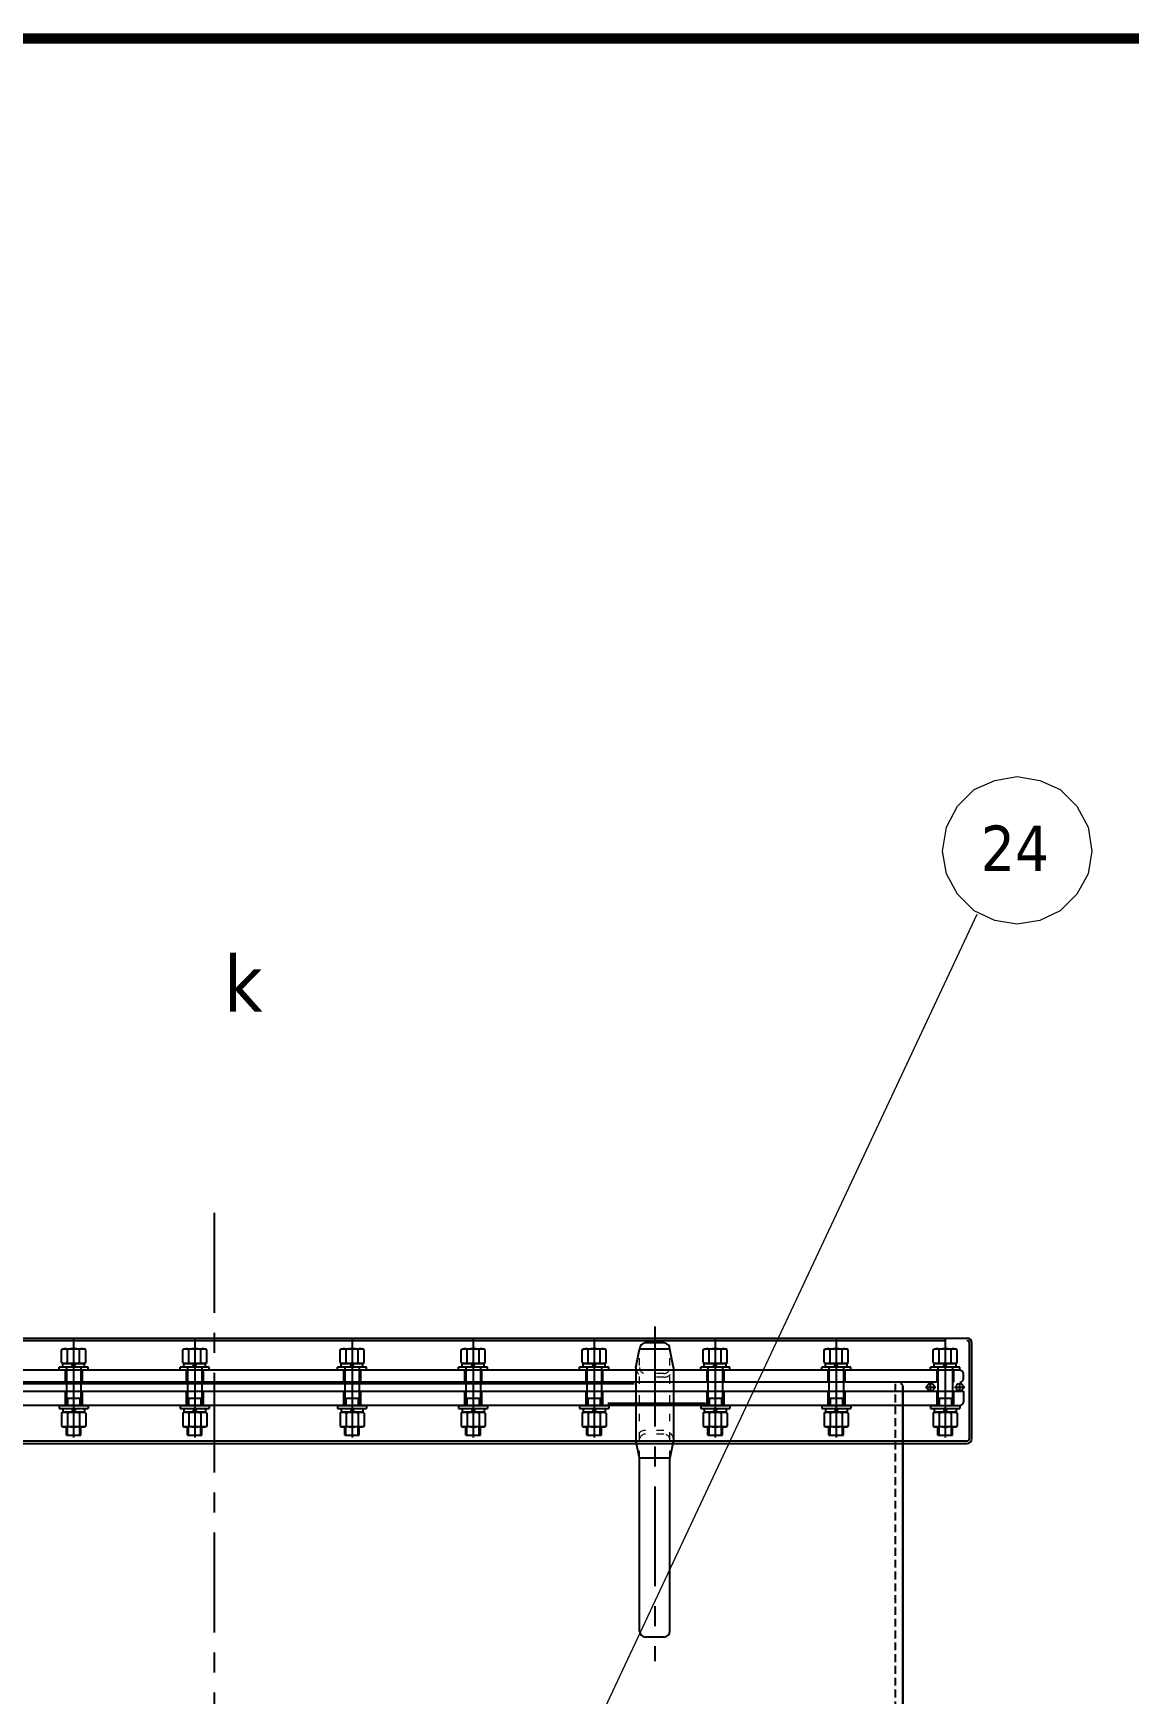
# Model space of a CAD drawing. Header units: millimetres. Extents: x 108973 to 119333, y -159366 to -152040.
# Drawn here: x 114645 to 115550, y -153654 to -152283 of the extents above; entities that cross this region are included whole.
import ezdxf

# ---------------------------------------------------------------- set-up
doc = ezdxf.new("R2010")
doc.units = ezdxf.units.MM
doc.header["$LTSCALE"] = 13
for name, pattern in [('ACAD_ISO03W100', [1.18, 0.47, -0.71]), ('CENTERX2', [101.6, 63.5, -12.7, 12.7, -12.7]), ('DASHED', [0.75, 0.5, -0.25]), ('HIDDEN', [9.525, 6.35, -3.175])]:
    doc.linetypes.add(name, pattern=pattern)
for name, color, linetype in [('1', 4, 'Continuous'), ('2', 3, 'Continuous'), ('4', 2, 'HIDDEN'), ('4虚线层', 6, 'DASHED')]:
    doc.layers.add(name, color=color, linetype=linetype)
doc.layers.add('标注、文本', color=3, linetype='Continuous', lineweight=25)
doc.layers.add('铁心', color=3, linetype='Continuous', lineweight=0)
doc.styles.add('Tahoma$001', font='tahoma.ttf', dxfattribs={"height": 2.159784})

msp = doc.modelspace()

# ---------------------------------------------------------------- linework, layer by layer
at = {"layer": '1', "color": 1, "linetype": 'CENTERX2', "lineweight": -3, "ltscale": 0.1}
for p, q in [((114794.016, -153257.074), (114794.016, -155108.427)), ((115158.016, -153350.939), (115158.016, -153627.403)), ((114678.016, -153384.635), (114678.016, -153427.903)), ((114778.016, -153384.635), (114778.016, -153427.903)), ((114908.016, -153384.635), (114908.016, -153427.903)), ((115008.016, -153384.635), (115008.016, -153427.903)), ((115108.016, -153384.635), (115108.016, -153427.903)), ((115208.016, -153384.635), (115208.016, -153427.903)), ((115308.016, -153384.635), (115308.016, -153427.903)), ((115398.016, -153384.635), (115398.016, -153427.903)), ((115386.016, -153404.313), (115386.016, -153397.836)), ((115410.016, -153404.313), (115410.016, -153397.836)), ((115381.831, -153401.074), (115390.2, -153401.074)), ((115405.831, -153401.074), (115414.2, -153401.074)), ((115200.073, -153414.56), (115119.381, -153414.56))]:
    msp.add_line(p, q, dxfattribs=at)
at = {"layer": '1'}
for p, q in [((114668.091, -153370.142), (114669.421, -153369.374)), ((114668.091, -153380.807), (114668.091, -153370.142)), ((114669.421, -153369.374), (114686.611, -153369.374)), ((114673.053, -153380.807), (114673.053, -153370.142)), ((114682.978, -153380.807), (114682.978, -153370.142)), ((114687.941, -153370.142), (114686.611, -153369.374)), ((114687.941, -153380.807), (114687.941, -153370.142)), ((114768.091, -153370.142), (114769.421, -153369.374)), ((114768.091, -153380.807), (114768.091, -153370.142)), ((114769.421, -153369.374), (114786.611, -153369.374)), ((114773.053, -153380.807), (114773.053, -153370.142)), ((114782.978, -153380.807), (114782.978, -153370.142)), ((114787.941, -153370.142), (114786.611, -153369.374)), ((114787.941, -153380.807), (114787.941, -153370.142)), ((114898.091, -153370.142), (114899.421, -153369.374)), ((114898.091, -153380.807), (114898.091, -153370.142)), ((114899.421, -153369.374), (114916.611, -153369.374)), ((114903.053, -153380.807), (114903.053, -153370.142)), ((114912.978, -153380.807), (114912.978, -153370.142)), ((114917.941, -153370.142), (114916.611, -153369.374)), ((114917.941, -153380.807), (114917.941, -153370.142)), ((114998.091, -153370.142), (114999.421, -153369.374)), ((114998.091, -153380.807), (114998.091, -153370.142)), ((114999.421, -153369.374), (115016.611, -153369.374)), ((115003.053, -153380.807), (115003.053, -153370.142)), ((115012.978, -153380.807), (115012.978, -153370.142)), ((115017.941, -153370.142), (115016.611, -153369.374)), ((115017.941, -153380.807), (115017.941, -153370.142)), ((115098.091, -153370.142), (115099.421, -153369.374)), ((115098.091, -153380.807), (115098.091, -153370.142)), ((115099.421, -153369.374), (115116.611, -153369.374)), ((115103.053, -153380.807), (115103.053, -153370.142)), ((115112.978, -153380.807), (115112.978, -153370.142)), ((115117.941, -153370.142), (115116.611, -153369.374)), ((115117.941, -153380.807), (115117.941, -153370.142)), ((115198.091, -153370.142), (115199.421, -153369.374)), ((115198.091, -153380.807), (115198.091, -153370.142)), ((115199.421, -153369.374), (115216.611, -153369.374)), ((115203.053, -153380.807), (115203.053, -153370.142)), ((115212.978, -153380.807), (115212.978, -153370.142)), ((115217.941, -153370.142), (115216.611, -153369.374)), ((115217.941, -153380.807), (115217.941, -153370.142)), ((115298.091, -153370.142), (115299.421, -153369.374)), ((115298.091, -153380.807), (115298.091, -153370.142)), ((115299.421, -153369.374), (115316.611, -153369.374)), ((115303.053, -153380.807), (115303.053, -153370.142)), ((115312.978, -153380.807), (115312.978, -153370.142)), ((115317.941, -153370.142), (115316.611, -153369.374)), ((115317.941, -153380.807), (115317.941, -153370.142)), ((115388.091, -153370.142), (115389.421, -153369.374)), ((115388.091, -153380.807), (115388.091, -153370.142)), ((115389.421, -153369.374), (115406.611, -153369.374)), ((115393.053, -153380.807), (115393.053, -153370.142)), ((115402.978, -153380.807), (115402.978, -153370.142)), ((115407.941, -153370.142), (115406.611, -153369.374)), ((115407.941, -153380.807), (115407.941, -153370.142)), ((114666.016, -153387.074), (114666.016, -153384.574)), ((114690.016, -153384.574), (114666.016, -153384.574)), ((114668.091, -153380.807), (114669.421, -153381.574)), ((114669.016, -153384.574), (114669.016, -153381.574)), ((114687.016, -153381.574), (114669.016, -153381.574)), ((114687.016, -153384.574), (114669.016, -153384.574)), ((114669.421, -153381.574), (114686.611, -153381.574)), ((114672.016, -153384.792), (114672.016, -153410.292)), ((114676.316, -153384.574), (114678.016, -153381.574)), ((114678.016, -153384.574), (114679.716, -153381.574)), ((114684.016, -153384.792), (114684.016, -153410.292)), ((114687.941, -153380.807), (114686.611, -153381.574)), ((114687.016, -153384.574), (114687.016, -153381.574)), ((114690.016, -153387.074), (114690.016, -153384.574)), ((114766.016, -153387.074), (114766.016, -153384.574)), ((114790.016, -153384.574), (114766.016, -153384.574)), ((114768.091, -153380.807), (114769.421, -153381.574)), ((114769.016, -153384.574), (114769.016, -153381.574)), ((114787.016, -153381.574), (114769.016, -153381.574)), ((114787.016, -153384.574), (114769.016, -153384.574)), ((114769.421, -153381.574), (114786.611, -153381.574)), ((114772.016, -153384.792), (114772.016, -153410.292)), ((114776.316, -153384.574), (114778.016, -153381.574)), ((114778.016, -153384.574), (114779.716, -153381.574)), ((114784.016, -153384.792), (114784.016, -153410.292)), ((114787.941, -153380.807), (114786.611, -153381.574)), ((114787.016, -153384.574), (114787.016, -153381.574)), ((114790.016, -153387.074), (114790.016, -153384.574)), ((114896.016, -153387.074), (114896.016, -153384.574)), ((114920.016, -153384.574), (114896.016, -153384.574)), ((114898.091, -153380.807), (114899.421, -153381.574)), ((114899.016, -153384.574), (114899.016, -153381.574)), ((114917.016, -153381.574), (114899.016, -153381.574)), ((114917.016, -153384.574), (114899.016, -153384.574)), ((114899.421, -153381.574), (114916.611, -153381.574)), ((114902.016, -153384.792), (114902.016, -153410.292)), ((114906.316, -153384.574), (114908.016, -153381.574)), ((114908.016, -153384.574), (114909.716, -153381.574)), ((114914.016, -153384.792), (114914.016, -153410.292)), ((114917.941, -153380.807), (114916.611, -153381.574)), ((114917.016, -153384.574), (114917.016, -153381.574)), ((114920.016, -153387.074), (114920.016, -153384.574)), ((114996.016, -153387.074), (114996.016, -153384.574)), ((115020.016, -153384.574), (114996.016, -153384.574)), ((114998.091, -153380.807), (114999.421, -153381.574)), ((114999.016, -153384.574), (114999.016, -153381.574)), ((115017.016, -153381.574), (114999.016, -153381.574)), ((115017.016, -153384.574), (114999.016, -153384.574)), ((114999.421, -153381.574), (115016.611, -153381.574)), ((115002.016, -153384.792), (115002.016, -153410.292)), ((115006.316, -153384.574), (115008.016, -153381.574)), ((115008.016, -153384.574), (115009.716, -153381.574)), ((115014.016, -153384.792), (115014.016, -153410.292)), ((115017.941, -153380.807), (115016.611, -153381.574)), ((115017.016, -153384.574), (115017.016, -153381.574)), ((115020.016, -153387.074), (115020.016, -153384.574)), ((115096.016, -153387.074), (115096.016, -153384.574)), ((115120.016, -153384.574), (115096.016, -153384.574)), ((115098.091, -153380.807), (115099.421, -153381.574)), ((115099.016, -153384.574), (115099.016, -153381.574)), ((115117.016, -153381.574), (115099.016, -153381.574)), ((115117.016, -153384.574), (115099.016, -153384.574)), ((115099.421, -153381.574), (115116.611, -153381.574)), ((115102.016, -153384.792), (115102.016, -153410.292)), ((115106.316, -153384.574), (115108.016, -153381.574)), ((115108.016, -153384.574), (115109.716, -153381.574)), ((115114.016, -153384.792), (115114.016, -153410.292)), ((115117.941, -153380.807), (115116.611, -153381.574)), ((115117.016, -153384.574), (115117.016, -153381.574)), ((115120.016, -153387.074), (115120.016, -153384.574)), ((115196.016, -153387.074), (115196.016, -153384.574)), ((115220.016, -153384.574), (115196.016, -153384.574)), ((115198.091, -153380.807), (115199.421, -153381.574)), ((115199.016, -153384.574), (115199.016, -153381.574)), ((115217.016, -153381.574), (115199.016, -153381.574)), ((115217.016, -153384.574), (115199.016, -153384.574)), ((115199.421, -153381.574), (115216.611, -153381.574)), ((115202.016, -153384.792), (115202.016, -153410.292)), ((115206.316, -153384.574), (115208.016, -153381.574)), ((115208.016, -153384.574), (115209.716, -153381.574)), ((115214.016, -153384.792), (115214.016, -153410.292)), ((115217.941, -153380.807), (115216.611, -153381.574)), ((115217.016, -153384.574), (115217.016, -153381.574)), ((115220.016, -153387.074), (115220.016, -153384.574)), ((115296.016, -153387.074), (115296.016, -153384.574)), ((115320.016, -153384.574), (115296.016, -153384.574)), ((115298.091, -153380.807), (115299.421, -153381.574)), ((115299.016, -153384.574), (115299.016, -153381.574)), ((115317.016, -153381.574), (115299.016, -153381.574)), ((115317.016, -153384.574), (115299.016, -153384.574)), ((115299.421, -153381.574), (115316.611, -153381.574)), ((115302.016, -153384.792), (115302.016, -153410.292)), ((115306.316, -153384.574), (115308.016, -153381.574)), ((115308.016, -153384.574), (115309.716, -153381.574)), ((115314.016, -153384.792), (115314.016, -153410.292)), ((115317.941, -153380.807), (115316.611, -153381.574)), ((115317.016, -153384.574), (115317.016, -153381.574)), ((115320.016, -153387.074), (115320.016, -153384.574)), ((115386.016, -153387.074), (115386.016, -153384.574)), ((115410.016, -153384.574), (115386.016, -153384.574)), ((115388.091, -153380.807), (115389.421, -153381.574)), ((115389.016, -153384.574), (115389.016, -153381.574)), ((115407.016, -153381.574), (115389.016, -153381.574)), ((115407.016, -153384.574), (115389.016, -153384.574)), ((115389.421, -153381.574), (115406.611, -153381.574)), ((115392.016, -153384.792), (115392.016, -153410.292)), ((115396.316, -153384.574), (115398.016, -153381.574)), ((115398.016, -153384.574), (115399.716, -153381.574)), ((115404.016, -153384.792), (115404.016, -153410.292)), ((115407.941, -153380.807), (115406.611, -153381.574)), ((115407.016, -153384.574), (115407.016, -153381.574)), ((115410.016, -153387.074), (115410.016, -153384.574)), ((115410.016, -153387.074), (115386.016, -153387.074)), ((114672.016, -153410.292), (114684.016, -153410.292)), ((114672.016, -153410.292), (114672.016, -153416.292)), ((114684.016, -153410.292), (114684.016, -153416.292)), ((114772.016, -153410.292), (114784.016, -153410.292)), ((114772.016, -153410.292), (114772.016, -153416.292)), ((114784.016, -153410.292), (114784.016, -153416.292)), ((114902.016, -153410.292), (114914.016, -153410.292)), ((114902.016, -153410.292), (114902.016, -153416.292)), ((114914.016, -153410.292), (114914.016, -153416.292)), ((115002.016, -153410.292), (115014.016, -153410.292)), ((115002.016, -153410.292), (115002.016, -153416.292)), ((115014.016, -153410.292), (115014.016, -153416.292)), ((115102.016, -153410.292), (115114.016, -153410.292)), ((115102.016, -153410.292), (115102.016, -153416.292)), ((115114.016, -153410.292), (115114.016, -153416.292)), ((115202.016, -153410.292), (115214.016, -153410.292)), ((115202.016, -153410.292), (115202.016, -153416.292)), ((115214.016, -153410.292), (115214.016, -153416.292)), ((115302.016, -153410.292), (115314.016, -153410.292)), ((115302.016, -153410.292), (115302.016, -153416.292)), ((115314.016, -153410.292), (115314.016, -153416.292)), ((115392.016, -153410.292), (115404.016, -153410.292)), ((115392.016, -153410.292), (115392.016, -153416.292)), ((115404.016, -153410.292), (115404.016, -153416.292)), ((114666.016, -153416.292), (114690.016, -153416.292)), ((114666.016, -153416.292), (114666.016, -153418.792)), ((114666.016, -153418.792), (114690.016, -153418.792)), ((114668.091, -153422.56), (114669.421, -153421.792)), ((114668.091, -153422.56), (114668.091, -153433.225)), ((114669.016, -153418.792), (114687.016, -153418.792)), ((114669.016, -153418.792), (114669.016, -153421.792)), ((114669.016, -153421.792), (114687.016, -153421.792)), ((114686.611, -153421.792), (114669.421, -153421.792)), ((114673.053, -153422.56), (114673.053, -153433.225)), ((114678.016, -153418.792), (114676.316, -153421.792)), ((114679.716, -153418.792), (114678.016, -153421.792)), ((114682.978, -153422.56), (114682.978, -153433.225)), ((114687.941, -153422.56), (114686.611, -153421.792)), ((114687.016, -153418.792), (114687.016, -153421.792)), ((114687.941, -153422.56), (114687.941, -153433.225)), ((114690.016, -153416.292), (114690.016, -153418.792)), ((114766.016, -153416.292), (114790.016, -153416.292)), ((114766.016, -153416.292), (114766.016, -153418.792)), ((114766.016, -153418.792), (114790.016, -153418.792)), ((114768.091, -153422.56), (114769.421, -153421.792)), ((114768.091, -153422.56), (114768.091, -153433.225)), ((114769.016, -153418.792), (114787.016, -153418.792)), ((114769.016, -153418.792), (114769.016, -153421.792)), ((114769.016, -153421.792), (114787.016, -153421.792)), ((114786.611, -153421.792), (114769.421, -153421.792)), ((114773.053, -153422.56), (114773.053, -153433.225)), ((114778.016, -153418.792), (114776.316, -153421.792)), ((114779.716, -153418.792), (114778.016, -153421.792)), ((114782.978, -153422.56), (114782.978, -153433.225)), ((114787.941, -153422.56), (114786.611, -153421.792)), ((114787.016, -153418.792), (114787.016, -153421.792)), ((114787.941, -153422.56), (114787.941, -153433.225)), ((114790.016, -153416.292), (114790.016, -153418.792)), ((114896.016, -153416.292), (114920.016, -153416.292)), ((114896.016, -153416.292), (114896.016, -153418.792)), ((114896.016, -153418.792), (114920.016, -153418.792)), ((114898.091, -153422.56), (114899.421, -153421.792)), ((114898.091, -153422.56), (114898.091, -153433.225)), ((114899.016, -153418.792), (114917.016, -153418.792)), ((114899.016, -153418.792), (114899.016, -153421.792)), ((114899.016, -153421.792), (114917.016, -153421.792)), ((114916.611, -153421.792), (114899.421, -153421.792)), ((114903.053, -153422.56), (114903.053, -153433.225)), ((114908.016, -153418.792), (114906.316, -153421.792)), ((114909.716, -153418.792), (114908.016, -153421.792)), ((114912.978, -153422.56), (114912.978, -153433.225)), ((114917.941, -153422.56), (114916.611, -153421.792)), ((114917.016, -153418.792), (114917.016, -153421.792)), ((114917.941, -153422.56), (114917.941, -153433.225)), ((114920.016, -153416.292), (114920.016, -153418.792)), ((114996.016, -153416.292), (115020.016, -153416.292)), ((114996.016, -153416.292), (114996.016, -153418.792)), ((114996.016, -153418.792), (115020.016, -153418.792)), ((114998.091, -153422.56), (114999.421, -153421.792)), ((114998.091, -153422.56), (114998.091, -153433.225)), ((114999.016, -153418.792), (115017.016, -153418.792)), ((114999.016, -153418.792), (114999.016, -153421.792)), ((114999.016, -153421.792), (115017.016, -153421.792)), ((115016.611, -153421.792), (114999.421, -153421.792)), ((115003.053, -153422.56), (115003.053, -153433.225)), ((115008.016, -153418.792), (115006.316, -153421.792)), ((115009.716, -153418.792), (115008.016, -153421.792)), ((115012.978, -153422.56), (115012.978, -153433.225)), ((115017.941, -153422.56), (115016.611, -153421.792)), ((115017.016, -153418.792), (115017.016, -153421.792)), ((115017.941, -153422.56), (115017.941, -153433.225)), ((115020.016, -153416.292), (115020.016, -153418.792)), ((115096.016, -153416.292), (115120.016, -153416.292)), ((115096.016, -153416.292), (115096.016, -153418.792)), ((115096.016, -153418.792), (115120.016, -153418.792)), ((115098.091, -153422.56), (115099.421, -153421.792)), ((115098.091, -153422.56), (115098.091, -153433.225)), ((115099.016, -153418.792), (115117.016, -153418.792)), ((115099.016, -153418.792), (115099.016, -153421.792)), ((115099.016, -153421.792), (115117.016, -153421.792)), ((115116.611, -153421.792), (115099.421, -153421.792)), ((115103.053, -153422.56), (115103.053, -153433.225)), ((115108.016, -153418.792), (115106.316, -153421.792)), ((115109.716, -153418.792), (115108.016, -153421.792)), ((115112.978, -153422.56), (115112.978, -153433.225)), ((115117.941, -153422.56), (115116.611, -153421.792)), ((115117.016, -153418.792), (115117.016, -153421.792)), ((115117.941, -153422.56), (115117.941, -153433.225)), ((115120.016, -153416.292), (115120.016, -153418.792)), ((115196.016, -153416.292), (115220.016, -153416.292)), ((115196.016, -153416.292), (115196.016, -153418.792)), ((115196.016, -153418.792), (115220.016, -153418.792)), ((115198.091, -153422.56), (115199.421, -153421.792)), ((115198.091, -153422.56), (115198.091, -153433.225)), ((115199.016, -153418.792), (115217.016, -153418.792)), ((115199.016, -153418.792), (115199.016, -153421.792)), ((115199.016, -153421.792), (115217.016, -153421.792)), ((115216.611, -153421.792), (115199.421, -153421.792)), ((115203.053, -153422.56), (115203.053, -153433.225)), ((115208.016, -153418.792), (115206.316, -153421.792)), ((115209.716, -153418.792), (115208.016, -153421.792)), ((115212.978, -153422.56), (115212.978, -153433.225)), ((115217.941, -153422.56), (115216.611, -153421.792)), ((115217.016, -153418.792), (115217.016, -153421.792)), ((115217.941, -153422.56), (115217.941, -153433.225)), ((115220.016, -153416.292), (115220.016, -153418.792)), ((115296.016, -153416.292), (115320.016, -153416.292)), ((115296.016, -153416.292), (115296.016, -153418.792)), ((115296.016, -153418.792), (115320.016, -153418.792)), ((115298.091, -153422.56), (115299.421, -153421.792)), ((115298.091, -153422.56), (115298.091, -153433.225)), ((115299.016, -153418.792), (115317.016, -153418.792)), ((115299.016, -153418.792), (115299.016, -153421.792)), ((115299.016, -153421.792), (115317.016, -153421.792)), ((115316.611, -153421.792), (115299.421, -153421.792)), ((115303.053, -153422.56), (115303.053, -153433.225)), ((115308.016, -153418.792), (115306.316, -153421.792)), ((115309.716, -153418.792), (115308.016, -153421.792)), ((115312.978, -153422.56), (115312.978, -153433.225)), ((115317.941, -153422.56), (115316.611, -153421.792)), ((115317.016, -153418.792), (115317.016, -153421.792)), ((115317.941, -153422.56), (115317.941, -153433.225)), ((115320.016, -153416.292), (115320.016, -153418.792)), ((115386.016, -153416.292), (115410.016, -153416.292)), ((115386.016, -153416.292), (115386.016, -153418.792)), ((115386.016, -153418.792), (115410.016, -153418.792)), ((115388.091, -153422.56), (115389.421, -153421.792)), ((115388.091, -153422.56), (115388.091, -153433.225)), ((115389.016, -153418.792), (115407.016, -153418.792)), ((115389.016, -153418.792), (115389.016, -153421.792)), ((115389.016, -153421.792), (115407.016, -153421.792)), ((115406.611, -153421.792), (115389.421, -153421.792)), ((115393.053, -153422.56), (115393.053, -153433.225)), ((115398.016, -153418.792), (115396.316, -153421.792)), ((115399.716, -153418.792), (115398.016, -153421.792)), ((115402.978, -153422.56), (115402.978, -153433.225)), ((115407.941, -153422.56), (115406.611, -153421.792)), ((115407.016, -153418.792), (115407.016, -153421.792)), ((115407.941, -153422.56), (115407.941, -153433.225)), ((115410.016, -153416.292), (115410.016, -153418.792)), ((114668.091, -153433.225), (114669.421, -153433.992)), ((114686.611, -153433.992), (114669.421, -153433.992)), ((114672.016, -153440.734), (114672.016, -153433.992)), ((114672.016, -153440.734), (114684.016, -153440.734)), ((114684.016, -153440.734), (114684.016, -153433.992)), ((114687.941, -153433.225), (114686.611, -153433.992)), ((114768.091, -153433.225), (114769.421, -153433.992)), ((114786.611, -153433.992), (114769.421, -153433.992)), ((114772.016, -153440.734), (114772.016, -153433.992)), ((114772.016, -153440.734), (114784.016, -153440.734)), ((114784.016, -153440.734), (114784.016, -153433.992)), ((114787.941, -153433.225), (114786.611, -153433.992)), ((114898.091, -153433.225), (114899.421, -153433.992)), ((114916.611, -153433.992), (114899.421, -153433.992)), ((114902.016, -153440.734), (114902.016, -153433.992)), ((114902.016, -153440.734), (114914.016, -153440.734)), ((114914.016, -153440.734), (114914.016, -153433.992)), ((114917.941, -153433.225), (114916.611, -153433.992)), ((114998.091, -153433.225), (114999.421, -153433.992)), ((115016.611, -153433.992), (114999.421, -153433.992)), ((115002.016, -153440.734), (115002.016, -153433.992)), ((115002.016, -153440.734), (115014.016, -153440.734)), ((115014.016, -153440.734), (115014.016, -153433.992)), ((115017.941, -153433.225), (115016.611, -153433.992)), ((115098.091, -153433.225), (115099.421, -153433.992)), ((115116.611, -153433.992), (115099.421, -153433.992)), ((115102.016, -153440.734), (115102.016, -153433.992)), ((115102.016, -153440.734), (115114.016, -153440.734)), ((115114.016, -153440.734), (115114.016, -153433.992)), ((115117.941, -153433.225), (115116.611, -153433.992)), ((115198.091, -153433.225), (115199.421, -153433.992)), ((115216.611, -153433.992), (115199.421, -153433.992)), ((115202.016, -153440.734), (115202.016, -153433.992)), ((115202.016, -153440.734), (115214.016, -153440.734)), ((115214.016, -153440.734), (115214.016, -153433.992)), ((115217.941, -153433.225), (115216.611, -153433.992)), ((115298.091, -153433.225), (115299.421, -153433.992)), ((115316.611, -153433.992), (115299.421, -153433.992)), ((115302.016, -153440.734), (115302.016, -153433.992)), ((115302.016, -153440.734), (115314.016, -153440.734)), ((115314.016, -153440.734), (115314.016, -153433.992)), ((115317.941, -153433.225), (115316.611, -153433.992)), ((115388.091, -153433.225), (115389.421, -153433.992)), ((115406.611, -153433.992), (115389.421, -153433.992)), ((115392.016, -153440.734), (115392.016, -153433.992)), ((115392.016, -153440.734), (115404.016, -153440.734)), ((115404.016, -153440.734), (115404.016, -153433.992)), ((115407.941, -153433.225), (115406.611, -153433.992))]:
    msp.add_line(p, q, dxfattribs=at)
at = {"layer": '1', "const_width": 8.634}
msp.add_lwpolyline([(109614.174, -159095.104), (119086.494, -159095.104), (119086.494, -152286.874), (109614.174, -152286.874), (109614.174, -159095.104)], dxfattribs=at)
at = {"layer": '1'}
for centre, radius, start, end in [((114670.626, -153373.943), 4.569, 57.914436, 123.704561), ((114678.016, -153387.374), 18, 73.996597, 106.003403), ((114685.405, -153373.943), 4.569, 56.295439, 122.085564), ((114770.626, -153373.943), 4.569, 57.914436, 123.704561), ((114778.016, -153387.374), 18, 73.996597, 106.003403), ((114785.405, -153373.943), 4.569, 56.295439, 122.085564), ((114900.626, -153373.943), 4.569, 57.914436, 123.704561), ((114908.016, -153387.374), 18, 73.996597, 106.003403), ((114915.405, -153373.943), 4.569, 56.295439, 122.085564), ((115000.626, -153373.943), 4.569, 57.914436, 123.704561), ((115008.016, -153387.374), 18, 73.996597, 106.003403), ((115015.405, -153373.943), 4.569, 56.295439, 122.085564), ((115100.626, -153373.943), 4.569, 57.914436, 123.704561), ((115108.016, -153387.374), 18, 73.996597, 106.003403), ((115115.405, -153373.943), 4.569, 56.295439, 122.085564), ((115200.626, -153373.943), 4.569, 57.914436, 123.704561), ((115208.016, -153387.374), 18, 73.996597, 106.003403), ((115215.405, -153373.943), 4.569, 56.295439, 122.085564), ((115300.626, -153373.943), 4.569, 57.914436, 123.704561), ((115308.016, -153387.374), 18, 73.996597, 106.003403), ((115315.405, -153373.943), 4.569, 56.295439, 122.085564), ((115390.626, -153373.943), 4.569, 57.914436, 123.704561), ((115398.016, -153387.374), 18, 73.996597, 106.003403), ((115405.405, -153373.943), 4.569, 56.295439, 122.085564), ((114670.626, -153377.006), 4.569, 236.295439, 302.085564), ((114678.016, -153363.574), 18, 253.996597, 286.003403), ((114685.405, -153377.006), 4.569, 237.441248, 303.704561), ((114770.626, -153377.006), 4.569, 236.295439, 302.085564), ((114778.016, -153363.574), 18, 253.996597, 286.003403), ((114785.405, -153377.006), 4.569, 237.441248, 303.704561), ((114900.626, -153377.006), 4.569, 236.295439, 302.085564), ((114908.016, -153363.574), 18, 253.996597, 286.003403), ((114915.405, -153377.006), 4.569, 237.441248, 303.704561), ((115000.626, -153377.006), 4.569, 236.295439, 302.085564), ((115008.016, -153363.574), 18, 253.996597, 286.003403), ((115015.405, -153377.006), 4.569, 237.441248, 303.704561), ((115100.626, -153377.006), 4.569, 236.295439, 302.085564), ((115108.016, -153363.574), 18, 253.996597, 286.003403), ((115115.405, -153377.006), 4.569, 237.441248, 303.704561), ((115200.626, -153377.006), 4.569, 236.295439, 302.085564), ((115208.016, -153363.574), 18, 253.996597, 286.003403), ((115215.405, -153377.006), 4.569, 237.441248, 303.704561), ((115300.626, -153377.006), 4.569, 236.295439, 302.085564), ((115308.016, -153363.574), 18, 253.996597, 286.003403), ((115315.405, -153377.006), 4.569, 237.441248, 303.704561), ((115390.626, -153377.006), 4.569, 236.295439, 302.085564), ((115398.016, -153363.574), 18, 253.996597, 286.003403), ((115405.405, -153377.006), 4.569, 237.441248, 303.704561), ((114670.626, -153426.361), 4.569, 57.441248, 123.704561), ((114678.016, -153439.792), 18, 73.996597, 106.003403), ((114685.405, -153426.361), 4.569, 56.295439, 122.085564), ((114770.626, -153426.361), 4.569, 57.441248, 123.704561), ((114778.016, -153439.792), 18, 73.996597, 106.003403), ((114785.405, -153426.361), 4.569, 56.295439, 122.085564), ((114900.626, -153426.361), 4.569, 57.441248, 123.704561), ((114908.016, -153439.792), 18, 73.996597, 106.003403), ((114915.405, -153426.361), 4.569, 56.295439, 122.085564), ((115000.626, -153426.361), 4.569, 57.441248, 123.704561), ((115008.016, -153439.792), 18, 73.996597, 106.003403), ((115015.405, -153426.361), 4.569, 56.295439, 122.085564), ((115100.626, -153426.361), 4.569, 57.441248, 123.704561), ((115108.016, -153439.792), 18, 73.996597, 106.003403), ((115115.405, -153426.361), 4.569, 56.295439, 122.085564), ((115200.626, -153426.361), 4.569, 57.441248, 123.704561), ((115208.016, -153439.792), 18, 73.996597, 106.003403), ((115215.405, -153426.361), 4.569, 56.295439, 122.085564), ((115300.626, -153426.361), 4.569, 57.441248, 123.704561), ((115308.016, -153439.792), 18, 73.996597, 106.003403), ((115315.405, -153426.361), 4.569, 56.295439, 122.085564), ((115390.626, -153426.361), 4.569, 57.441248, 123.704561), ((115398.016, -153439.792), 18, 73.996597, 106.003403), ((115405.405, -153426.361), 4.569, 56.295439, 122.085564), ((114670.626, -153429.423), 4.569, 236.295439, 302.085564), ((114678.016, -153415.992), 18, 253.996597, 286.003403), ((114685.405, -153429.423), 4.569, 237.914436, 303.704561), ((114770.626, -153429.423), 4.569, 236.295439, 302.085564), ((114778.016, -153415.992), 18, 253.996597, 286.003403), ((114785.405, -153429.423), 4.569, 237.914436, 303.704561), ((114900.626, -153429.423), 4.569, 236.295439, 302.085564), ((114908.016, -153415.992), 18, 253.996597, 286.003403), ((114915.405, -153429.423), 4.569, 237.914436, 303.704561), ((115000.626, -153429.423), 4.569, 236.295439, 302.085564), ((115008.016, -153415.992), 18, 253.996597, 286.003403), ((115015.405, -153429.423), 4.569, 237.914436, 303.704561), ((115100.626, -153429.423), 4.569, 236.295439, 302.085564), ((115108.016, -153415.992), 18, 253.996597, 286.003403), ((115115.405, -153429.423), 4.569, 237.914436, 303.704561), ((115200.626, -153429.423), 4.569, 236.295439, 302.085564), ((115208.016, -153415.992), 18, 253.996597, 286.003403), ((115215.405, -153429.423), 4.569, 237.914436, 303.704561), ((115300.626, -153429.423), 4.569, 236.295439, 302.085564), ((115308.016, -153415.992), 18, 253.996597, 286.003403), ((115315.405, -153429.423), 4.569, 237.914436, 303.704561), ((115390.626, -153429.423), 4.569, 236.295439, 302.085564), ((115398.016, -153415.992), 18, 253.996597, 286.003403), ((115405.405, -153429.423), 4.569, 237.914436, 303.704561)]:
    msp.add_arc(centre, radius, start, end, dxfattribs=at)
at = {"layer": '2'}
for p, q in [((114672.916, -153410.292), (114672.916, -153416.292)), ((114683.116, -153410.292), (114683.116, -153416.292)), ((114772.916, -153410.292), (114772.916, -153416.292)), ((114783.116, -153410.292), (114783.116, -153416.292)), ((114902.916, -153410.292), (114902.916, -153416.292)), ((114913.116, -153410.292), (114913.116, -153416.292)), ((115002.916, -153410.292), (115002.916, -153416.292)), ((115013.116, -153410.292), (115013.116, -153416.292)), ((115102.916, -153410.292), (115102.916, -153416.292)), ((115113.116, -153410.292), (115113.116, -153416.292)), ((115202.916, -153410.292), (115202.916, -153416.292)), ((115213.116, -153410.292), (115213.116, -153416.292)), ((115302.916, -153410.292), (115302.916, -153416.292)), ((115313.116, -153410.292), (115313.116, -153416.292)), ((115392.916, -153410.292), (115392.916, -153416.292)), ((115403.116, -153410.292), (115403.116, -153416.292)), ((114672.916, -153440.734), (114672.916, -153433.992)), ((114683.116, -153440.734), (114683.116, -153433.992)), ((114772.916, -153440.734), (114772.916, -153433.992)), ((114783.116, -153440.734), (114783.116, -153433.992)), ((114902.916, -153440.734), (114902.916, -153433.992)), ((114913.116, -153440.734), (114913.116, -153433.992)), ((115002.916, -153440.734), (115002.916, -153433.992)), ((115013.116, -153440.734), (115013.116, -153433.992)), ((115102.916, -153440.734), (115102.916, -153433.992)), ((115113.116, -153440.734), (115113.116, -153433.992)), ((115202.916, -153440.734), (115202.916, -153433.992)), ((115213.116, -153440.734), (115213.116, -153433.992)), ((115302.916, -153440.734), (115302.916, -153433.992)), ((115313.116, -153440.734), (115313.116, -153433.992)), ((115392.916, -153440.734), (115392.916, -153433.992)), ((115403.116, -153440.734), (115403.116, -153433.992))]:
    msp.add_line(p, q, dxfattribs=at)
at = {"layer": '4'}
for p, q in [((114678.016, -153361.792), (114678.016, -153442.592)), ((114778.016, -153361.792), (114778.016, -153442.592)), ((114908.016, -153361.792), (114908.016, -153442.592)), ((115008.016, -153361.792), (115008.016, -153442.592)), ((115108.016, -153361.792), (115108.016, -153442.592)), ((115208.016, -153361.792), (115208.016, -153442.592)), ((115308.016, -153361.792), (115308.016, -153442.592)), ((115398.016, -153361.792), (115398.016, -153442.592))]:
    msp.add_line(p, q, dxfattribs=at)
at = {"layer": '4虚线层'}
msp.add_line((115357.016, -155100.427), (115357.016, -153398.292), dxfattribs=at)
msp.add_arc((115361.016, -153400.292), 2, 0, 90, dxfattribs=at)
at = {"layer": '标注、文本'}
for p, q in [((114281.016, -153360.569), (115416.016, -153360.569)), ((114281.016, -153362.569), (115398.016, -153362.569)), ((115142.516, -153384.81), (115145.516, -153369.81)), ((115170.516, -153369.81), (115145.516, -153369.81)), ((115165.516, -153364.569), (115150.516, -153364.569)), ((115173.516, -153384.81), (115170.516, -153369.81)), ((115418.016, -153443.552), (115418.016, -153364.569)), ((115420.016, -153443.552), (115420.016, -153364.569)), ((115142.516, -153384.81), (115142.516, -153444.81)), ((115173.516, -153384.81), (115173.516, -153444.81)), ((115141.016, -153398.292), (114277.016, -153398.292)), ((115386.016, -153387.074), (114280.016, -153387.074)), ((115391.016, -153397.074), (114280.016, -153397.074)), ((114671.016, -153387.074), (114671.016, -153397.074)), ((114685.016, -153387.074), (114685.016, -153397.074)), ((114771.016, -153387.074), (114771.016, -153397.074)), ((114785.016, -153387.074), (114785.016, -153397.074)), ((114901.016, -153387.074), (114901.016, -153397.074)), ((114915.016, -153387.074), (114915.016, -153397.074)), ((115001.016, -153387.074), (115001.016, -153397.074)), ((115015.016, -153387.074), (115015.016, -153397.074)), ((115101.016, -153387.074), (115101.016, -153397.074)), ((115115.016, -153387.074), (115115.016, -153397.074)), ((115201.016, -153387.074), (115201.016, -153397.074)), ((115215.016, -153387.074), (115215.016, -153397.074)), ((115301.016, -153387.074), (115301.016, -153397.074)), ((115315.016, -153387.074), (115315.016, -153397.074)), ((115391.016, -153387.074), (115391.016, -153397.074)), ((115405.016, -153387.074), (115405.016, -153397.074)), ((115413.016, -153394.074), (115413.016, -153390.074)), ((115413.016, -153394.074), (115413.016, -153390.074)), ((114277.016, -153404.292), (115357.016, -153404.292)), ((114671.016, -153404.292), (114671.016, -153416.292)), ((114685.016, -153404.292), (114685.016, -153416.292)), ((114771.016, -153404.292), (114771.016, -153416.292)), ((114785.016, -153404.292), (114785.016, -153416.292)), ((114901.016, -153404.292), (114901.016, -153416.292)), ((114915.016, -153404.292), (114915.016, -153416.292)), ((115001.016, -153404.292), (115001.016, -153416.292)), ((115015.016, -153404.292), (115015.016, -153416.292)), ((115101.016, -153404.292), (115101.016, -153416.292)), ((115115.016, -153404.292), (115115.016, -153416.292)), ((115201.016, -153404.292), (115201.016, -153416.292)), ((115215.016, -153404.292), (115215.016, -153416.292)), ((115301.016, -153404.292), (115301.016, -153416.292)), ((115315.016, -153404.292), (115315.016, -153416.292)), ((115357.016, -153404.292), (115413.016, -153404.292)), ((115391.016, -153404.292), (115391.016, -153416.292)), ((115405.016, -153404.292), (115405.016, -153416.292)), ((115413.016, -153404.292), (115413.016, -153413.292)), ((115391.016, -153416.292), (114277.016, -153416.292)), ((114280.016, -153445.552), (115416.016, -153445.552)), ((114280.016, -153447.552), (115416.016, -153447.552)), ((115145.516, -153459.81), (115142.516, -153444.81)), ((115173.516, -153444.81), (115170.516, -153459.81)), ((115145.516, -153602.552), (115145.516, -153459.81)), ((115170.516, -153459.81), (115145.516, -153459.81)), ((115170.516, -153602.552), (115170.516, -153459.81)), ((115165.516, -153607.552), (115150.516, -153607.552))]:
    msp.add_line(p, q, dxfattribs=at)
at = {"layer": '标注、文本', "color": 2, "linetype": 'ACAD_ISO03W100', "lineweight": 18}
for p, q in [((115145.516, -153459.81), (115145.516, -153369.569)), ((115170.516, -153459.81), (115170.516, -153369.569)), ((115165.516, -153389.81), (115150.516, -153389.81)), ((115165.516, -153392.81), (115150.516, -153392.81)), ((115165.516, -153436.81), (115150.516, -153436.81)), ((115165.516, -153439.81), (115150.516, -153439.81))]:
    msp.add_line(p, q, dxfattribs=at)
at = {"layer": '标注、文本', "color": 4, "lineweight": 30}
msp.add_line((115363.016, -155100.427), (115363.016, -153400.292), dxfattribs=at)
at = {"layer": '标注、文本'}
for centre in [(115386.016, -153401.074), (115410.016, -153401.074)]:
    msp.add_circle(centre, 3, dxfattribs=at)
for centre, radius, start, end in [((115150.516, -153369.569), 5, 90, 180), ((115165.516, -153369.569), 5, 0, 90), ((115416.016, -153364.569), 4, 0, 90), ((115416.016, -153364.569), 2, 0, 90), ((115410.016, -153390.074), 3, 0, 90), ((115410.016, -153390.074), 3, 0, 90), ((115410.016, -153394.074), 3, 270, 0), ((115410.016, -153394.074), 3, 270, 0), ((115410.016, -153413.292), 3, 270, 0), ((115416.016, -153443.552), 2, 270, 0), ((115416.016, -153443.552), 4, 270, 0), ((115150.516, -153602.552), 5, 180, 270), ((115165.516, -153602.552), 5, 270, 0)]:
    msp.add_arc(centre, radius, start, end, dxfattribs=at)
at = {"layer": '标注、文本', "color": 2, "linetype": 'ACAD_ISO03W100', "lineweight": 18}
for centre, radius, start, end in [((115150.516, -153384.81), 8, 180, 270), ((115150.516, -153384.81), 5, 180, 270), ((115165.516, -153384.81), 5, 270, 0), ((115165.516, -153384.81), 8, 270, 0), ((115150.516, -153444.81), 8, 90, 180), ((115150.516, -153444.81), 5, 90, 180), ((115165.516, -153444.81), 8, 0, 90), ((115165.516, -153444.81), 5, 0, 90)]:
    msp.add_arc(centre, radius, start, end, dxfattribs=at)
at = {"layer": '铁心'}
msp.add_lwpolyline([(115395.761, -152958.285), (115399.075, -152938.407), (115408.11, -152921.239), (115421.965, -152907.384), (115439.133, -152899.855), (115457.505, -152896.542), (115476.179, -152899.855), (115493.045, -152907.384), (115506.9, -152921.239), (115516.237, -152938.407), (115519.248, -152958.285), (115516.237, -152976.959), (115506.9, -152993.825), (115493.045, -153007.68), (115476.179, -153015.511), (115457.505, -153018.523), (115439.133, -153015.511), (115421.965, -153007.68), (115408.11, -152993.825), (115399.075, -152976.959)], close=True, dxfattribs=at)
msp.add_lwpolyline([(115063.016, -153780.949), (115424.504, -153010.219), (115424.504, -153010.219)], dxfattribs=at)

# ---------------------------------------------------------------- texts
at = {"layer": '铁心', "style": 'Tahoma$001'}
for s, height, p in [('24', 37.5893, (115427.488, -152974.707)), ('k', 46.957, (114802.192, -153091.005))]:
    msp.add_text(s, height=height, dxfattribs=at).set_placement(p)

doc.saveas('drawing.dxf')
